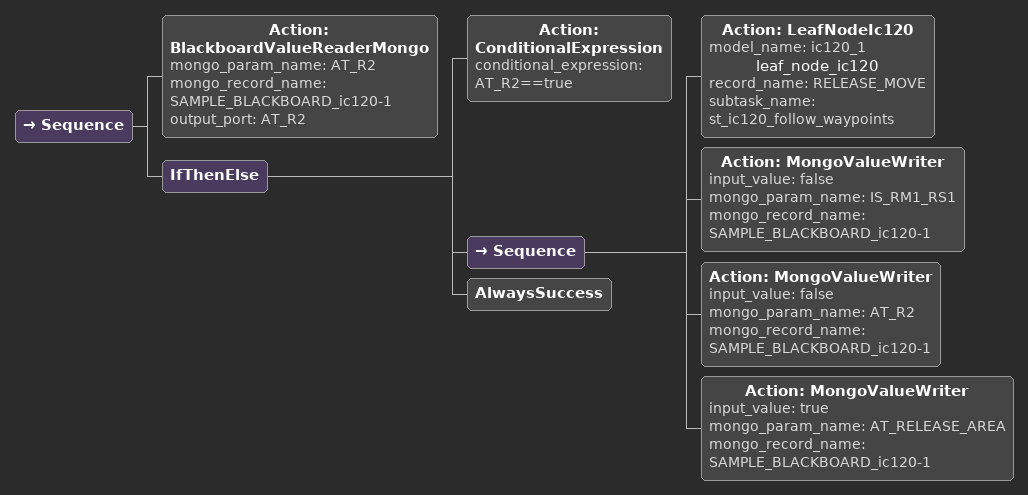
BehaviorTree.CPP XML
<Sequence>
    <Action ID="BlackboardValueReaderMongo" mongo_param_name="AT_R2" mongo_record_name="SAMPLE_BLACKBOARD_ic120-1" output_port="AT_R2"/>
    <IfThenElse>
        <Action ID="ConditionalExpression" conditional_expression="AT_R2==true"/>
        <Sequence>
            <Action ID="LeafNodeIc120" model_name="ic120_1" name="leaf_node_ic120" record_name="RELEASE_MOVE" subtask_name="st_ic120_follow_waypoints"/>
            <Action ID="MongoValueWriter" input_value="false" mongo_param_name="IS_RM1_RS1" mongo_record_name="SAMPLE_BLACKBOARD_ic120-1"/>
            <Action ID="MongoValueWriter" input_value="false" mongo_param_name="AT_R2" mongo_record_name="SAMPLE_BLACKBOARD_ic120-1"/>
            <Action ID="MongoValueWriter" input_value="true" mongo_param_name="AT_RELEASE_AREA" mongo_record_name="SAMPLE_BLACKBOARD_ic120-1"/>
        </Sequence>
        <AlwaysSuccess/>
    </IfThenElse>
</Sequence>
